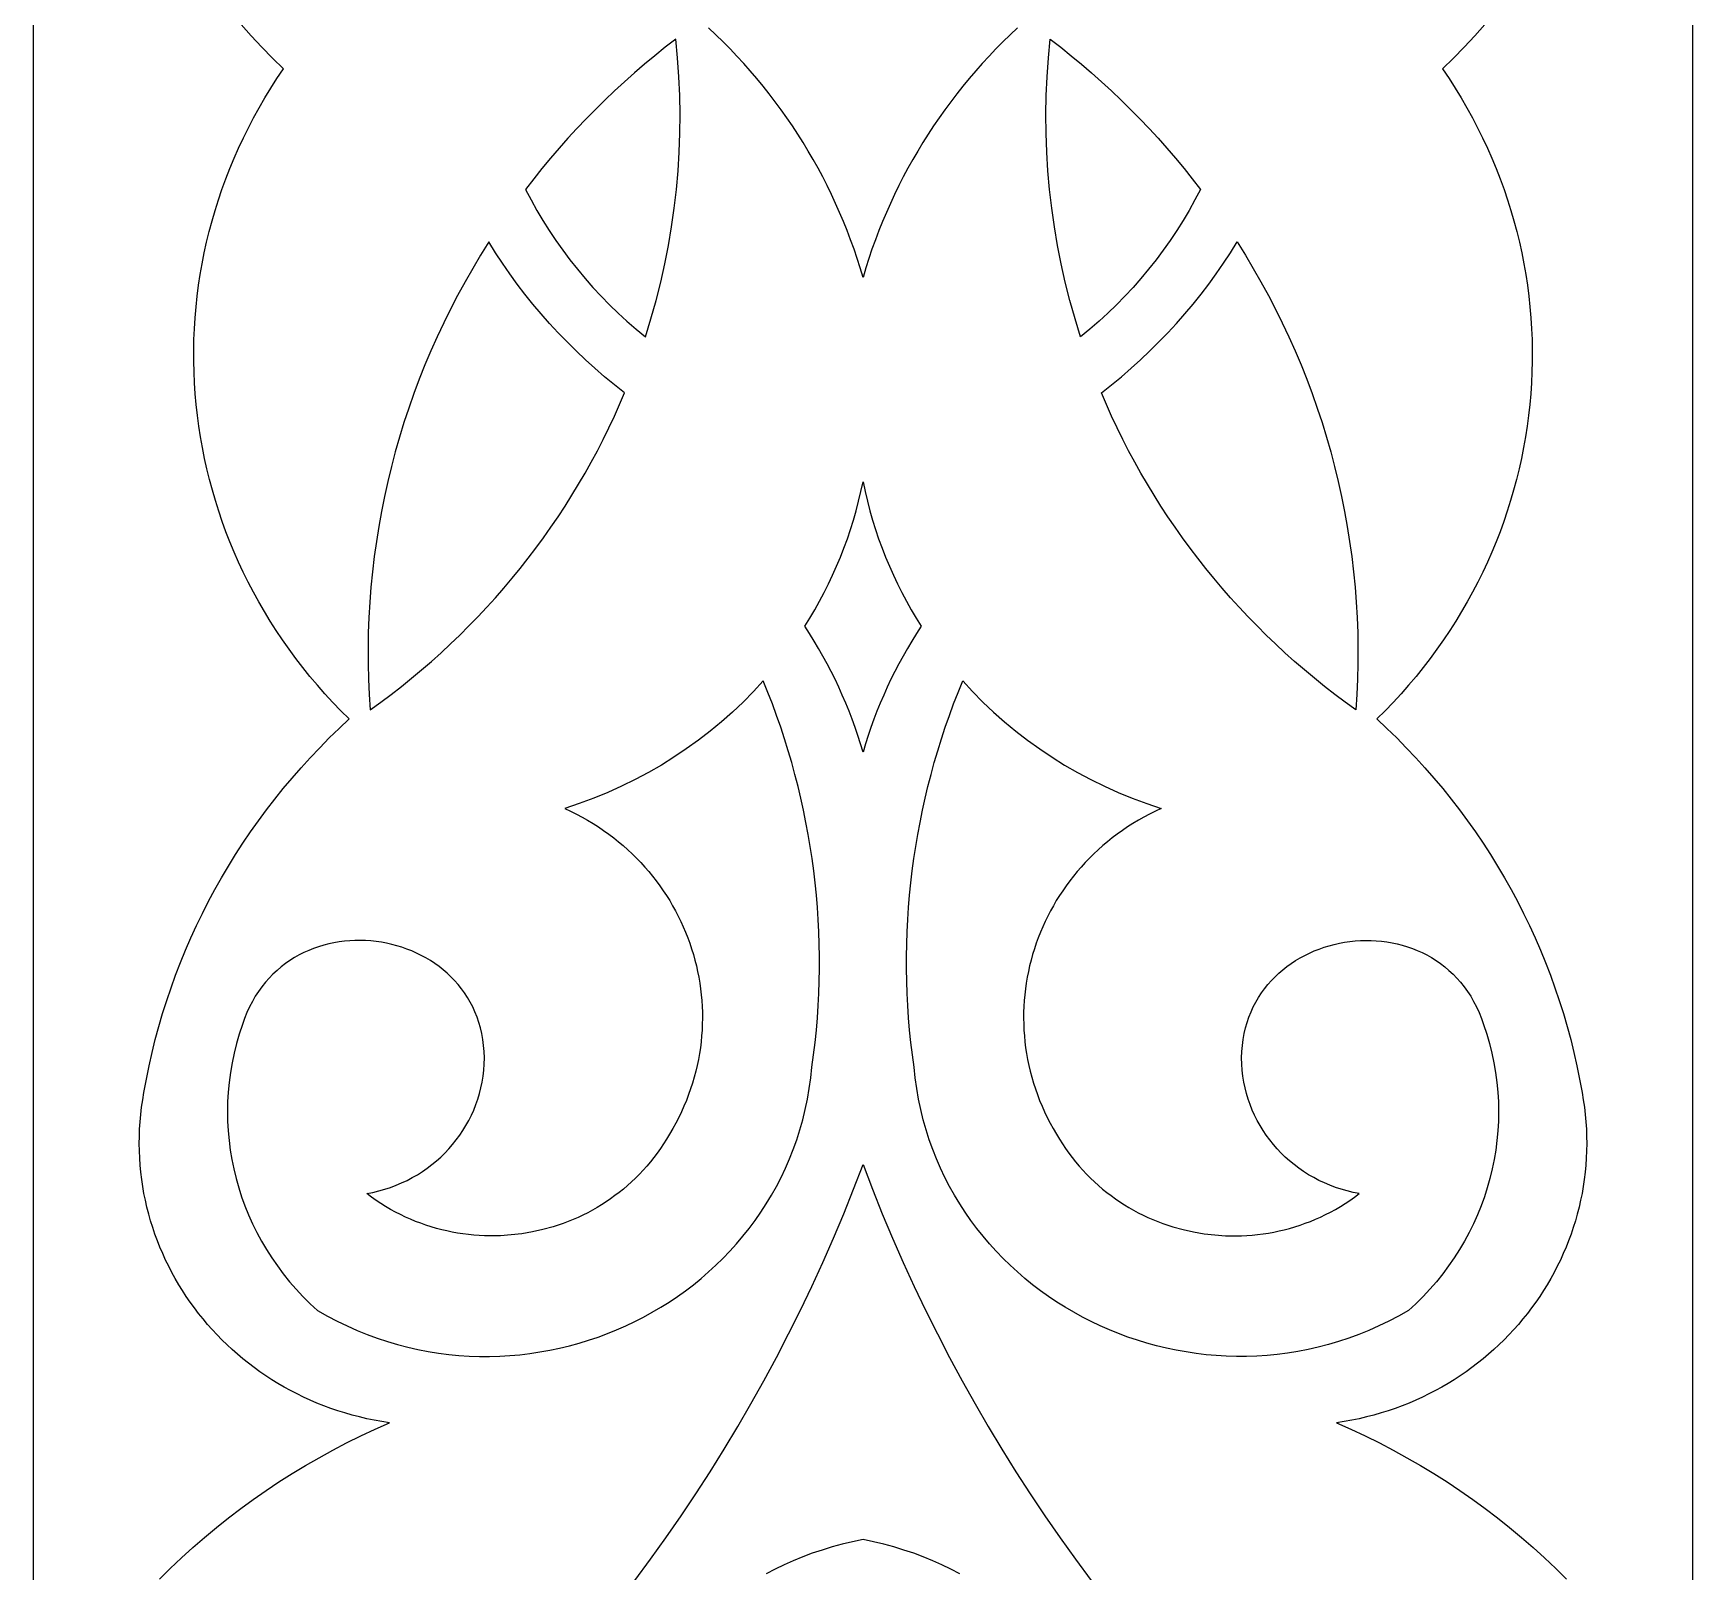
# Model space of a CAD drawing. Extents: x -45 to 45, y -270 to 270.
# Drawn here: x -45 to 45, y 57 to 140.4 of the extents above; entities that cross this region are included whole.
import ezdxf

# ---------------------------------------------------------------- set-up
doc = ezdxf.new("R2010")
doc.units = 0
doc.layers.add('LAYER_1', color=18, linetype='CONTINUOUS')

msp = doc.modelspace()

# ---------------------------------------------------------------- linework, layer by layer
at = {"layer": 'LAYER_1'}
for points in [[(-44.998, 207.555), (-44.999, 47.189)], [(44.999, 47.189), (44.998, 207.555)], [(-38.156, 56.558), (-37.562, 57.143), (-36.956, 57.716), (-36.338, 58.276), (-35.706, 58.824), (-35.063, 59.359), (-34.408, 59.881), (-33.74, 60.389), (-33.062, 60.884), (-32.371, 61.365), (-31.67, 61.832), (-30.957, 62.285), (-30.234, 62.724), (-29.5, 63.148), (-28.755, 63.558), (-28.001, 63.952), (-27.236, 64.331), (-26.462, 64.695), (-25.678, 65.044), (-26.092, 65.108), (-26.501, 65.182), (-26.906, 65.265), (-27.307, 65.359), (-27.703, 65.461), (-28.094, 65.573), (-28.481, 65.695), (-28.862, 65.825), (-29.239, 65.964), (-29.61, 66.112), (-29.976, 66.268), (-30.337, 66.433), (-30.692, 66.606), (-31.042, 66.787), (-31.386, 66.976), (-31.724, 67.173), (-32.057, 67.378), (-32.383, 67.59), (-32.703, 67.81), (-33.017, 68.037), (-33.325, 68.271), (-33.626, 68.512), (-33.92, 68.759), (-34.208, 69.014), (-34.489, 69.275), (-34.764, 69.542), (-35.031, 69.815), (-35.291, 70.095), (-35.544, 70.38), (-35.789, 70.671), (-36.027, 70.968), (-36.258, 71.27), (-36.481, 71.578), (-36.696, 71.891), (-36.903, 72.209), (-37.102, 72.531), (-37.293, 72.859), (-37.476, 73.191), (-37.651, 73.527), (-37.817, 73.868), (-37.975, 74.213), (-38.124, 74.562), (-38.264, 74.915), (-38.395, 75.271), (-38.518, 75.631), (-38.631, 75.995), (-38.735, 76.362), (-38.83, 76.732), (-38.915, 77.104), (-38.991, 77.48), (-39.057, 77.858), (-39.114, 78.239), (-39.161, 78.623), (-39.197, 79.008), (-39.224, 79.396), (-39.24, 79.785), (-39.247, 80.177), (-39.242, 80.57), (-39.228, 80.964), (-39.202, 81.36), (-39.166, 81.757), (-39.119, 82.155), (-39.062, 82.554), (-38.993, 82.954), (-38.861, 83.678), (-38.714, 84.399), (-38.552, 85.115), (-38.376, 85.827), (-38.185, 86.534), (-37.979, 87.237), (-37.758, 87.935), (-37.524, 88.628), (-37.275, 89.315), (-37.011, 89.997), (-36.734, 90.673), (-36.443, 91.344), (-36.138, 92.008), (-35.819, 92.666), (-35.487, 93.317), (-35.141, 93.962), (-34.781, 94.6), (-34.409, 95.231), (-34.023, 95.854), (-33.624, 96.47), (-33.212, 97.078), (-32.787, 97.679), (-32.35, 98.271), (-31.9, 98.855), (-31.437, 99.431), (-30.962, 99.997), (-30.474, 100.555), (-29.975, 101.104), (-29.463, 101.644), (-28.94, 102.174), (-28.404, 102.694), (-27.857, 103.204), (-28.308, 103.652), (-28.748, 104.107), (-29.175, 104.57), (-29.589, 105.04), (-29.992, 105.516), (-30.382, 106), (-30.76, 106.49), (-31.125, 106.986), (-31.479, 107.488), (-31.819, 107.996), (-32.148, 108.51), (-32.464, 109.03), (-32.768, 109.554), (-33.059, 110.084), (-33.338, 110.619), (-33.604, 111.158), (-33.858, 111.702), (-34.099, 112.25), (-34.328, 112.802), (-34.544, 113.357), (-34.748, 113.917), (-34.939, 114.48), (-35.118, 115.046), (-35.284, 115.615), (-35.437, 116.187), (-35.578, 116.761), (-35.706, 117.338), (-35.822, 117.917), (-35.925, 118.498), (-36.015, 119.08), (-36.093, 119.665), (-36.158, 120.25), (-36.21, 120.837), (-36.249, 121.424), (-36.276, 122.013), (-36.29, 122.602), (-36.291, 123.191), (-36.279, 123.78), (-36.255, 124.369), (-36.217, 124.958), (-36.167, 125.546), (-36.104, 126.134), (-36.028, 126.72), (-35.939, 127.306), (-35.837, 127.89), (-35.723, 128.472), (-35.595, 129.053), (-35.454, 129.632), (-35.301, 130.208), (-35.134, 130.782), (-34.955, 131.354), (-34.762, 131.923), (-34.556, 132.488), (-34.338, 133.051), (-34.106, 133.61), (-33.861, 134.165), (-33.603, 134.717), (-33.332, 135.264), (-33.048, 135.808), (-32.751, 136.346), (-32.44, 136.88), (-32.117, 137.41), (-31.78, 137.934), (-31.43, 138.453), (-32.027, 139.039), (-32.608, 139.637), (-33.173, 140.248), (-33.722, 140.871)], [(8.374, 140.68), (7.979, 140.307), (7.59, 139.927), (7.209, 139.541), (6.836, 139.149), (6.47, 138.751), (6.112, 138.347), (5.762, 137.937), (5.419, 137.521), (5.084, 137.1), (4.758, 136.673), (4.439, 136.241), (4.129, 135.803), (3.826, 135.361), (3.532, 134.913), (3.246, 134.46), (2.969, 134.002), (2.7, 133.54), (2.439, 133.073), (2.187, 132.601), (1.944, 132.125), (1.709, 131.645), (1.483, 131.16), (1.266, 130.672), (1.058, 130.179), (0.859, 129.683), (0.669, 129.182), (0.488, 128.678), (0.316, 128.171), (0.153, 127.66), (0, 127.145), (-0.153, 127.66), (-0.316, 128.171), (-0.488, 128.678), (-0.669, 129.182), (-0.859, 129.683), (-1.058, 130.179), (-1.266, 130.672), (-1.483, 131.16), (-1.709, 131.645), (-1.944, 132.125), (-2.187, 132.601), (-2.439, 133.073), (-2.7, 133.54), (-2.969, 134.002), (-3.246, 134.46), (-3.532, 134.913), (-3.826, 135.361), (-4.129, 135.803), (-4.439, 136.241), (-4.758, 136.673), (-5.084, 137.1), (-5.419, 137.521), (-5.762, 137.937), (-6.112, 138.347), (-6.47, 138.751), (-6.836, 139.149), (-7.209, 139.541), (-7.59, 139.927), (-7.979, 140.307), (-8.374, 140.68)], [(33.722, 140.871), (33.173, 140.248), (32.608, 139.637), (32.027, 139.039), (31.43, 138.453), (31.78, 137.934), (32.117, 137.41), (32.44, 136.88), (32.751, 136.346), (33.048, 135.808), (33.332, 135.264), (33.603, 134.717), (33.861, 134.165), (34.106, 133.61), (34.338, 133.051), (34.556, 132.488), (34.762, 131.923), (34.955, 131.354), (35.134, 130.782), (35.301, 130.208), (35.454, 129.632), (35.595, 129.053), (35.723, 128.472), (35.837, 127.89), (35.939, 127.306), (36.028, 126.72), (36.104, 126.134), (36.167, 125.546), (36.217, 124.958), (36.255, 124.369), (36.279, 123.78), (36.291, 123.191), (36.29, 122.602), (36.276, 122.013), (36.249, 121.424), (36.21, 120.837), (36.158, 120.25), (36.093, 119.665), (36.015, 119.08), (35.925, 118.498), (35.822, 117.917), (35.706, 117.338), (35.578, 116.761), (35.437, 116.187), (35.284, 115.615), (35.118, 115.046), (34.939, 114.48), (34.748, 113.917), (34.544, 113.357), (34.328, 112.802), (34.099, 112.25), (33.858, 111.702), (33.604, 111.158), (33.338, 110.619), (33.059, 110.084), (32.768, 109.554), (32.464, 109.03), (32.148, 108.51), (31.819, 107.996), (31.479, 107.488), (31.125, 106.986), (30.76, 106.49), (30.382, 106), (29.992, 105.516), (29.589, 105.04), (29.175, 104.57), (28.748, 104.107), (28.308, 103.652), (27.857, 103.204), (28.404, 102.694), (28.94, 102.174), (29.463, 101.644), (29.975, 101.104), (30.474, 100.555), (30.962, 99.997), (31.437, 99.431), (31.9, 98.855), (32.35, 98.271), (32.787, 97.679), (33.212, 97.078), (33.624, 96.47), (34.023, 95.854), (34.409, 95.231), (34.781, 94.6), (35.141, 93.962), (35.487, 93.317), (35.819, 92.666), (36.138, 92.008), (36.443, 91.344), (36.734, 90.673), (37.011, 89.997), (37.275, 89.315), (37.524, 88.628), (37.758, 87.935), (37.979, 87.237), (38.185, 86.534), (38.376, 85.827), (38.552, 85.115), (38.714, 84.399), (38.861, 83.678), (38.993, 82.954), (39.062, 82.554), (39.119, 82.155), (39.166, 81.757), (39.202, 81.36), (39.228, 80.964), (39.242, 80.57), (39.247, 80.177), (39.24, 79.785), (39.224, 79.396), (39.197, 79.008), (39.161, 78.623), (39.114, 78.239), (39.057, 77.858), (38.991, 77.48), (38.915, 77.104), (38.83, 76.732), (38.735, 76.362), (38.631, 75.995), (38.518, 75.631), (38.395, 75.271), (38.264, 74.915), (38.124, 74.562), (37.975, 74.213), (37.817, 73.868), (37.651, 73.527), (37.476, 73.191), (37.293, 72.859), (37.102, 72.531), (36.903, 72.209), (36.696, 71.891), (36.481, 71.578), (36.258, 71.27), (36.027, 70.968), (35.789, 70.671), (35.544, 70.38), (35.291, 70.095), (35.031, 69.815), (34.764, 69.542), (34.489, 69.275), (34.208, 69.014), (33.92, 68.759), (33.626, 68.512), (33.325, 68.271), (33.017, 68.037), (32.703, 67.81), (32.383, 67.59), (32.057, 67.378), (31.724, 67.173), (31.386, 66.976), (31.042, 66.787), (30.692, 66.606), (30.337, 66.433), (29.976, 66.268), (29.61, 66.112), (29.239, 65.964), (28.862, 65.825), (28.481, 65.695), (28.094, 65.573), (27.703, 65.461), (27.307, 65.359), (26.906, 65.265), (26.501, 65.182), (26.092, 65.108), (25.678, 65.044), (26.462, 64.695), (27.236, 64.331), (28.001, 63.952), (28.755, 63.558), (29.5, 63.148), (30.234, 62.724), (30.957, 62.285), (31.67, 61.832), (32.371, 61.365), (33.062, 60.884), (33.74, 60.389), (34.408, 59.881), (35.063, 59.359), (35.706, 58.824), (36.338, 58.276), (36.956, 57.716), (37.562, 57.143), (38.156, 56.558)], [(-12.373, 56.485), (-11.519, 57.64), (-10.683, 58.809), (-9.866, 59.99), (-9.069, 61.183), (-8.291, 62.388), (-7.532, 63.605), (-6.793, 64.834), (-6.074, 66.074), (-5.374, 67.325), (-4.695, 68.587), (-4.035, 69.86), (-3.397, 71.144), (-2.778, 72.437), (-2.181, 73.741), (-1.604, 75.055), (-1.048, 76.378), (-0.513, 77.711), (0, 79.053), (0.513, 77.711), (1.048, 76.378), (1.604, 75.055), (2.181, 73.741), (2.778, 72.437), (3.397, 71.144), (4.035, 69.86), (4.695, 68.587), (5.374, 67.325), (6.074, 66.074), (6.793, 64.834), (7.532, 63.605), (8.291, 62.388), (9.069, 61.183), (9.866, 59.99), (10.683, 58.809), (11.519, 57.64), (12.373, 56.485)], [(5.247, 56.849), (4.768, 57.1), (4.279, 57.337), (3.779, 57.56), (3.269, 57.769), (2.749, 57.964), (2.219, 58.143), (1.679, 58.307), (1.129, 58.456), (0.569, 58.588), (0, 58.704), (-0.569, 58.588), (-1.129, 58.456), (-1.679, 58.307), (-2.219, 58.143), (-2.749, 57.964), (-3.269, 57.769), (-3.779, 57.56), (-4.279, 57.337), (-4.768, 57.1), (-5.247, 56.849)]]:
    msp.add_lwpolyline(points, dxfattribs=at)
for points in [[(-10.153, 140.07), (-10.727, 139.625), (-11.293, 139.17), (-11.85, 138.706), (-12.4, 138.234), (-12.94, 137.753), (-13.473, 137.263), (-13.996, 136.765), (-14.511, 136.259), (-15.017, 135.744), (-15.514, 135.222), (-16.001, 134.691), (-16.48, 134.153), (-16.949, 133.606), (-17.409, 133.052), (-17.859, 132.491), (-18.3, 131.922), (-18.001, 131.349), (-17.686, 130.785), (-17.356, 130.23), (-17.011, 129.683), (-16.652, 129.146), (-16.279, 128.619), (-15.891, 128.101), (-15.49, 127.593), (-15.074, 127.096), (-14.646, 126.61), (-14.204, 126.134), (-13.749, 125.669), (-13.281, 125.216), (-12.8, 124.775), (-12.307, 124.345), (-11.801, 123.928), (-11.499, 124.908), (-11.222, 125.894), (-10.972, 126.886), (-10.749, 127.883), (-10.552, 128.884), (-10.382, 129.89), (-10.238, 130.9), (-10.121, 131.913), (-10.03, 132.928), (-9.967, 133.946), (-9.93, 134.965), (-9.921, 135.986), (-9.938, 137.007), (-9.983, 138.029), (-10.054, 139.05)], [(10.153, 140.07), (10.727, 139.625), (11.293, 139.17), (11.85, 138.706), (12.4, 138.234), (12.94, 137.753), (13.473, 137.263), (13.996, 136.765), (14.511, 136.259), (15.017, 135.744), (15.514, 135.222), (16.001, 134.691), (16.48, 134.153), (16.949, 133.606), (17.409, 133.052), (17.859, 132.491), (18.3, 131.922), (18.001, 131.349), (17.686, 130.785), (17.356, 130.23), (17.011, 129.683), (16.652, 129.146), (16.279, 128.619), (15.891, 128.101), (15.49, 127.593), (15.074, 127.096), (14.646, 126.61), (14.204, 126.134), (13.749, 125.669), (13.281, 125.216), (12.8, 124.775), (12.307, 124.345), (11.801, 123.928), (11.499, 124.908), (11.222, 125.894), (10.972, 126.886), (10.749, 127.883), (10.552, 128.884), (10.382, 129.89), (10.238, 130.9), (10.121, 131.913), (10.03, 132.928), (9.967, 133.946), (9.93, 134.965), (9.921, 135.986), (9.938, 137.007), (9.983, 138.029), (10.054, 139.05)], [(-20.288, 129.074), (-20.734, 128.36), (-21.166, 127.638), (-21.582, 126.91), (-21.983, 126.174), (-22.368, 125.431), (-22.738, 124.683), (-23.093, 123.927), (-23.432, 123.166), (-23.755, 122.399), (-24.063, 121.627), (-24.354, 120.849), (-24.63, 120.066), (-24.891, 119.279), (-25.135, 118.486), (-25.363, 117.69), (-25.575, 116.889), (-25.771, 116.084), (-25.95, 115.275), (-26.114, 114.463), (-26.26, 113.648), (-26.391, 112.83), (-26.505, 112.009), (-26.603, 111.186), (-26.684, 110.36), (-26.748, 109.532), (-26.796, 108.702), (-26.826, 107.871), (-26.84, 107.038), (-26.837, 106.204), (-26.817, 105.369), (-26.78, 104.534), (-26.726, 103.698), (-26.152, 104.114), (-25.586, 104.539), (-25.029, 104.973), (-24.48, 105.415), (-23.939, 105.867), (-23.408, 106.327), (-22.884, 106.796), (-22.37, 107.272), (-21.865, 107.758), (-21.368, 108.251), (-20.881, 108.752), (-20.403, 109.261), (-19.935, 109.777), (-19.475, 110.301), (-19.026, 110.833), (-18.585, 111.372), (-18.155, 111.918), (-17.734, 112.472), (-17.323, 113.032), (-16.922, 113.599), (-16.532, 114.173), (-16.151, 114.753), (-15.781, 115.34), (-15.421, 115.933), (-15.071, 116.533), (-14.732, 117.138), (-14.404, 117.75), (-14.086, 118.367), (-13.78, 118.99), (-13.484, 119.619), (-13.199, 120.253), (-12.925, 120.893), (-13.475, 121.323), (-14.013, 121.766), (-14.54, 122.22), (-15.055, 122.685), (-15.559, 123.162), (-16.051, 123.649), (-16.531, 124.147), (-17, 124.656), (-17.455, 125.174), (-17.899, 125.703), (-18.33, 126.242), (-18.748, 126.79), (-19.153, 127.347), (-19.544, 127.914), (-19.923, 128.49)], [(20.288, 129.074), (20.734, 128.36), (21.166, 127.638), (21.582, 126.91), (21.983, 126.174), (22.368, 125.431), (22.738, 124.683), (23.093, 123.927), (23.432, 123.166), (23.755, 122.399), (24.063, 121.627), (24.354, 120.849), (24.63, 120.066), (24.891, 119.279), (25.135, 118.486), (25.363, 117.69), (25.575, 116.889), (25.771, 116.084), (25.95, 115.275), (26.114, 114.463), (26.26, 113.648), (26.391, 112.83), (26.505, 112.009), (26.603, 111.186), (26.684, 110.36), (26.748, 109.532), (26.796, 108.702), (26.826, 107.871), (26.84, 107.038), (26.837, 106.204), (26.817, 105.369), (26.78, 104.534), (26.726, 103.698), (26.152, 104.114), (25.586, 104.539), (25.029, 104.973), (24.48, 105.415), (23.939, 105.867), (23.408, 106.327), (22.884, 106.796), (22.37, 107.272), (21.865, 107.758), (21.368, 108.251), (20.881, 108.752), (20.403, 109.261), (19.935, 109.777), (19.475, 110.301), (19.026, 110.833), (18.585, 111.372), (18.155, 111.918), (17.734, 112.472), (17.323, 113.032), (16.922, 113.599), (16.532, 114.173), (16.151, 114.753), (15.781, 115.34), (15.421, 115.933), (15.071, 116.533), (14.732, 117.138), (14.404, 117.75), (14.086, 118.367), (13.78, 118.99), (13.484, 119.619), (13.199, 120.253), (12.925, 120.893), (13.475, 121.323), (14.013, 121.766), (14.54, 122.22), (15.055, 122.685), (15.559, 123.162), (16.051, 123.649), (16.531, 124.147), (17, 124.656), (17.455, 125.174), (17.899, 125.703), (18.33, 126.242), (18.748, 126.79), (19.153, 127.347), (19.544, 127.914), (19.923, 128.49)], [(0, 116.057), (0.112, 115.532), (0.235, 115.01), (0.371, 114.493), (0.518, 113.98), (0.678, 113.472), (0.848, 112.969), (1.031, 112.47), (1.224, 111.977), (1.429, 111.489), (1.645, 111.006), (1.871, 110.528), (2.109, 110.057), (2.357, 109.591), (2.615, 109.131), (2.884, 108.678), (3.163, 108.23), (2.904, 107.833), (2.653, 107.43), (2.41, 107.024), (2.174, 106.613), (1.947, 106.199), (1.729, 105.78), (1.518, 105.357), (1.316, 104.931), (1.121, 104.501), (0.936, 104.068), (0.759, 103.631), (0.59, 103.191), (0.429, 102.748), (0.278, 102.301), (0.135, 101.852), (0, 101.4), (-0.135, 101.852), (-0.278, 102.301), (-0.429, 102.748), (-0.59, 103.191), (-0.759, 103.631), (-0.936, 104.068), (-1.121, 104.501), (-1.316, 104.931), (-1.518, 105.357), (-1.729, 105.78), (-1.947, 106.199), (-2.174, 106.613), (-2.41, 107.024), (-2.653, 107.43), (-2.904, 107.833), (-3.163, 108.23), (-2.884, 108.678), (-2.615, 109.131), (-2.357, 109.591), (-2.109, 110.057), (-1.871, 110.528), (-1.645, 111.006), (-1.429, 111.489), (-1.224, 111.977), (-1.031, 112.47), (-0.848, 112.969), (-0.678, 113.472), (-0.518, 113.98), (-0.371, 114.493), (-0.235, 115.01), (-0.112, 115.532)], [(-33.65, 86.638), (-33.822, 86.121), (-33.973, 85.601), (-34.104, 85.079), (-34.214, 84.555), (-34.304, 84.029), (-34.374, 83.502), (-34.424, 82.975), (-34.454, 82.448), (-34.465, 81.922), (-34.456, 81.396), (-34.427, 80.872), (-34.379, 80.351), (-34.312, 79.831), (-34.226, 79.315), (-34.122, 78.803), (-33.998, 78.294), (-33.856, 77.79), (-33.695, 77.291), (-33.515, 76.798), (-33.318, 76.311), (-33.102, 75.83), (-32.869, 75.357), (-32.617, 74.891), (-32.348, 74.433), (-32.062, 73.984), (-31.758, 73.544), (-31.436, 73.113), (-31.097, 72.693), (-30.742, 72.283), (-30.369, 71.885), (-29.98, 71.498), (-29.574, 71.123), (-29.045, 70.826), (-28.511, 70.548), (-27.974, 70.291), (-27.433, 70.052), (-26.889, 69.833), (-26.343, 69.633), (-25.793, 69.452), (-25.242, 69.29), (-24.689, 69.146), (-24.135, 69.021), (-23.58, 68.914), (-23.024, 68.824), (-22.468, 68.753), (-21.912, 68.699), (-21.357, 68.663), (-20.803, 68.643), (-20.25, 68.641), (-19.699, 68.656), (-19.15, 68.687), (-18.604, 68.735), (-18.06, 68.799), (-17.52, 68.88), (-16.983, 68.976), (-16.45, 69.088), (-15.922, 69.215), (-15.399, 69.358), (-14.88, 69.516), (-14.367, 69.689), (-13.86, 69.877), (-13.359, 70.08), (-12.865, 70.297), (-12.378, 70.528), (-11.899, 70.773), (-11.427, 71.032), (-10.963, 71.305), (-10.508, 71.591), (-10.061, 71.891), (-9.625, 72.204), (-9.197, 72.529), (-8.78, 72.868), (-8.373, 73.219), (-7.977, 73.582), (-7.592, 73.958), (-7.219, 74.345), (-6.858, 74.745), (-6.509, 75.156), (-6.173, 75.578), (-5.849, 76.012), (-5.54, 76.457), (-5.244, 76.913), (-4.962, 77.379), (-4.695, 77.856), (-4.443, 78.343), (-4.206, 78.841), (-3.985, 79.348), (-3.781, 79.866), (-3.592, 80.392), (-3.421, 80.929), (-3.266, 81.474), (-3.13, 82.028), (-3.011, 82.592), (-2.911, 83.164), (-2.829, 83.744), (-2.767, 84.333), (-2.677, 84.997), (-2.598, 85.663), (-2.53, 86.329), (-2.473, 86.995), (-2.428, 87.661), (-2.394, 88.328), (-2.372, 88.995), (-2.36, 89.661), (-2.36, 90.327), (-2.371, 90.993), (-2.393, 91.658), (-2.426, 92.323), (-2.471, 92.987), (-2.526, 93.65), (-2.593, 94.311), (-2.671, 94.972), (-2.76, 95.631), (-2.859, 96.289), (-2.97, 96.945), (-3.092, 97.6), (-3.225, 98.252), (-3.369, 98.903), (-3.524, 99.552), (-3.69, 100.198), (-3.867, 100.842), (-4.054, 101.483), (-4.253, 102.122), (-4.463, 102.758), (-4.683, 103.391), (-4.914, 104.021), (-5.156, 104.648), (-5.409, 105.272), (-5.947, 104.689), (-6.505, 104.124), (-7.082, 103.578), (-7.679, 103.05), (-8.295, 102.54), (-8.929, 102.051), (-9.581, 101.582), (-10.25, 101.133), (-10.936, 100.706), (-11.639, 100.301), (-12.357, 99.917), (-13.092, 99.557), (-13.841, 99.22), (-14.605, 98.907), (-15.384, 98.618), (-16.176, 98.354), (-15.855, 98.205), (-15.541, 98.048), (-15.233, 97.884), (-14.931, 97.714), (-14.636, 97.536), (-14.347, 97.351), (-14.065, 97.161), (-13.789, 96.963), (-13.52, 96.76), (-13.258, 96.551), (-13.002, 96.336), (-12.754, 96.115), (-12.512, 95.888), (-12.277, 95.656), (-12.05, 95.419), (-11.829, 95.177), (-11.615, 94.93), (-11.409, 94.678), (-11.209, 94.422), (-11.017, 94.161), (-10.832, 93.895), (-10.655, 93.626), (-10.484, 93.353), (-10.322, 93.076), (-10.166, 92.795), (-10.019, 92.511), (-9.879, 92.224), (-9.746, 91.933), (-9.621, 91.639), (-9.504, 91.343), (-9.395, 91.043), (-9.294, 90.742), (-9.2, 90.437), (-9.115, 90.131), (-9.037, 89.823), (-8.968, 89.512), (-8.906, 89.2), (-8.853, 88.887), (-8.808, 88.572), (-8.771, 88.255), (-8.743, 87.938), (-8.723, 87.619), (-8.711, 87.3), (-8.708, 86.981), (-8.713, 86.66), (-8.727, 86.34), (-8.749, 86.019), (-8.78, 85.698), (-8.82, 85.378), (-8.868, 85.057), (-8.926, 84.737), (-8.992, 84.418), (-9.067, 84.1), (-9.151, 83.783), (-9.244, 83.466), (-9.347, 83.151), (-9.458, 82.838), (-9.578, 82.526), (-9.708, 82.215), (-9.847, 81.907), (-9.995, 81.601), (-10.153, 81.297), (-10.32, 80.995), (-10.497, 80.696), (-10.652, 80.429), (-10.815, 80.168), (-10.984, 79.913), (-11.159, 79.665), (-11.34, 79.423), (-11.527, 79.187), (-11.72, 78.958), (-11.918, 78.735), (-12.122, 78.518), (-12.331, 78.308), (-12.545, 78.105), (-12.764, 77.908), (-12.988, 77.717), (-13.216, 77.534), (-13.449, 77.357), (-13.686, 77.186), (-13.927, 77.022), (-14.172, 76.865), (-14.421, 76.715), (-14.674, 76.571), (-14.93, 76.435), (-15.189, 76.305), (-15.452, 76.182), (-15.717, 76.066), (-16.256, 75.855), (-16.805, 75.672), (-17.363, 75.517), (-17.928, 75.391), (-18.5, 75.294), (-19.076, 75.226), (-19.655, 75.187), (-20.237, 75.178), (-20.528, 75.184), (-20.819, 75.198), (-21.11, 75.22), (-21.401, 75.249), (-21.692, 75.286), (-21.981, 75.33), (-22.271, 75.382), (-22.559, 75.442), (-22.846, 75.509), (-23.132, 75.584), (-23.416, 75.667), (-23.699, 75.758), (-23.98, 75.857), (-24.259, 75.963), (-24.536, 76.078), (-24.811, 76.2), (-25.084, 76.33), (-25.354, 76.469), (-25.621, 76.615), (-25.886, 76.77), (-26.147, 76.932), (-26.405, 77.103), (-26.66, 77.282), (-26.911, 77.469), (-26.581, 77.533), (-26.256, 77.611), (-25.938, 77.701), (-25.625, 77.804), (-25.319, 77.919), (-25.019, 78.046), (-24.727, 78.185), (-24.442, 78.334), (-24.165, 78.495), (-23.895, 78.666), (-23.634, 78.848), (-23.381, 79.039), (-23.137, 79.24), (-22.902, 79.45), (-22.676, 79.67), (-22.46, 79.898), (-22.253, 80.135), (-22.057, 80.379), (-21.871, 80.632), (-21.696, 80.892), (-21.533, 81.159), (-21.38, 81.433), (-21.239, 81.713), (-21.11, 82), (-20.993, 82.292), (-20.888, 82.59), (-20.796, 82.894), (-20.717, 83.202), (-20.652, 83.515), (-20.6, 83.833), (-20.562, 84.154), (-20.538, 84.479), (-20.534, 84.829), (-20.546, 85.171), (-20.573, 85.504), (-20.616, 85.828), (-20.673, 86.144), (-20.745, 86.451), (-20.831, 86.749), (-20.929, 87.038), (-21.041, 87.318), (-21.165, 87.589), (-21.302, 87.851), (-21.449, 88.103), (-21.608, 88.347), (-21.778, 88.581), (-21.957, 88.805), (-22.147, 89.02), (-22.345, 89.225), (-22.552, 89.421), (-22.768, 89.606), (-22.991, 89.782), (-23.222, 89.948), (-23.46, 90.105), (-23.704, 90.251), (-23.955, 90.386), (-24.211, 90.512), (-24.472, 90.627), (-24.737, 90.732), (-25.007, 90.827), (-25.281, 90.911), (-25.557, 90.984), (-25.837, 91.047), (-26.119, 91.099), (-26.403, 91.14), (-26.689, 91.171), (-26.975, 91.19), (-27.262, 91.198), (-27.549, 91.195), (-27.835, 91.181), (-28.121, 91.156), (-28.406, 91.119), (-28.688, 91.071), (-28.969, 91.012), (-29.247, 90.94), (-29.521, 90.858), (-29.792, 90.763), (-30.059, 90.657), (-30.322, 90.538), (-30.579, 90.408), (-30.831, 90.266), (-31.078, 90.112), (-31.318, 89.945), (-31.551, 89.766), (-31.776, 89.575), (-31.995, 89.372), (-32.204, 89.156), (-32.406, 88.927), (-32.598, 88.686), (-32.781, 88.432), (-32.953, 88.166), (-33.115, 87.886), (-33.267, 87.594), (-33.407, 87.288), (-33.535, 86.97)], [(5.409, 105.272), (5.947, 104.689), (6.505, 104.124), (7.082, 103.578), (7.679, 103.05), (8.295, 102.54), (8.929, 102.051), (9.581, 101.582), (10.25, 101.133), (10.936, 100.706), (11.639, 100.301), (12.357, 99.917), (13.092, 99.557), (13.841, 99.22), (14.605, 98.907), (15.384, 98.618), (16.176, 98.354), (15.855, 98.205), (15.541, 98.048), (15.233, 97.884), (14.931, 97.714), (14.636, 97.536), (14.347, 97.351), (14.065, 97.161), (13.789, 96.963), (13.52, 96.76), (13.258, 96.551), (13.002, 96.336), (12.754, 96.115), (12.512, 95.888), (12.277, 95.656), (12.05, 95.419), (11.829, 95.177), (11.615, 94.93), (11.409, 94.678), (11.209, 94.422), (11.017, 94.161), (10.832, 93.895), (10.655, 93.626), (10.484, 93.353), (10.322, 93.076), (10.166, 92.795), (10.019, 92.511), (9.879, 92.224), (9.746, 91.933), (9.621, 91.639), (9.504, 91.343), (9.395, 91.043), (9.294, 90.742), (9.2, 90.437), (9.115, 90.131), (9.037, 89.823), (8.968, 89.512), (8.906, 89.2), (8.853, 88.887), (8.808, 88.572), (8.771, 88.255), (8.743, 87.938), (8.723, 87.619), (8.711, 87.3), (8.708, 86.981), (8.713, 86.66), (8.727, 86.34), (8.749, 86.019), (8.78, 85.698), (8.82, 85.378), (8.868, 85.057), (8.926, 84.737), (8.992, 84.418), (9.067, 84.1), (9.151, 83.783), (9.244, 83.466), (9.347, 83.151), (9.458, 82.838), (9.578, 82.526), (9.708, 82.215), (9.847, 81.907), (9.995, 81.601), (10.153, 81.297), (10.32, 80.995), (10.497, 80.696), (10.652, 80.429), (10.815, 80.168), (10.984, 79.913), (11.159, 79.665), (11.34, 79.423), (11.527, 79.187), (11.72, 78.958), (11.918, 78.735), (12.122, 78.518), (12.331, 78.308), (12.545, 78.105), (12.764, 77.908), (12.988, 77.717), (13.216, 77.534), (13.449, 77.357), (13.686, 77.186), (13.927, 77.022), (14.172, 76.865), (14.421, 76.715), (14.674, 76.571), (14.93, 76.435), (15.189, 76.305), (15.452, 76.182), (15.717, 76.066), (16.256, 75.855), (16.805, 75.672), (17.363, 75.517), (17.928, 75.391), (18.5, 75.294), (19.076, 75.226), (19.655, 75.187), (20.237, 75.178), (20.528, 75.184), (20.819, 75.198), (21.11, 75.22), (21.401, 75.249), (21.692, 75.286), (21.981, 75.33), (22.271, 75.382), (22.559, 75.442), (22.846, 75.509), (23.132, 75.584), (23.416, 75.667), (23.699, 75.758), (23.98, 75.857), (24.259, 75.963), (24.536, 76.078), (24.811, 76.2), (25.084, 76.33), (25.354, 76.469), (25.621, 76.615), (25.886, 76.77), (26.147, 76.932), (26.405, 77.103), (26.66, 77.282), (26.911, 77.469), (26.581, 77.533), (26.256, 77.611), (25.938, 77.701), (25.625, 77.804), (25.319, 77.919), (25.019, 78.046), (24.727, 78.185), (24.442, 78.334), (24.165, 78.495), (23.895, 78.666), (23.634, 78.848), (23.381, 79.039), (23.137, 79.24), (22.902, 79.45), (22.676, 79.67), (22.46, 79.898), (22.253, 80.135), (22.057, 80.379), (21.871, 80.632), (21.696, 80.892), (21.533, 81.159), (21.38, 81.433), (21.239, 81.713), (21.11, 82), (20.993, 82.292), (20.888, 82.59), (20.796, 82.894), (20.717, 83.202), (20.652, 83.515), (20.6, 83.833), (20.562, 84.154), (20.538, 84.479), (20.534, 84.829), (20.546, 85.171), (20.573, 85.504), (20.616, 85.828), (20.673, 86.144), (20.745, 86.451), (20.831, 86.749), (20.929, 87.038), (21.041, 87.318), (21.165, 87.589), (21.302, 87.851), (21.449, 88.103), (21.608, 88.347), (21.778, 88.581), (21.957, 88.805), (22.147, 89.02), (22.345, 89.225), (22.552, 89.421), (22.768, 89.606), (22.991, 89.782), (23.222, 89.948), (23.46, 90.105), (23.704, 90.251), (23.955, 90.386), (24.211, 90.512), (24.472, 90.627), (24.737, 90.732), (25.007, 90.827), (25.281, 90.911), (25.557, 90.984), (25.837, 91.047), (26.119, 91.099), (26.403, 91.14), (26.689, 91.171), (26.975, 91.19), (27.262, 91.198), (27.549, 91.195), (27.835, 91.181), (28.121, 91.156), (28.406, 91.119), (28.688, 91.071), (28.969, 91.012), (29.247, 90.94), (29.521, 90.858), (29.792, 90.763), (30.059, 90.657), (30.322, 90.538), (30.579, 90.408), (30.831, 90.266), (31.078, 90.112), (31.318, 89.945), (31.551, 89.766), (31.776, 89.575), (31.995, 89.372), (32.204, 89.156), (32.406, 88.927), (32.598, 88.686), (32.781, 88.432), (32.953, 88.166), (33.115, 87.886), (33.267, 87.594), (33.407, 87.288), (33.535, 86.97), (33.65, 86.638), (33.822, 86.121), (33.973, 85.601), (34.104, 85.079), (34.214, 84.555), (34.304, 84.029), (34.374, 83.502), (34.424, 82.975), (34.454, 82.448), (34.465, 81.922), (34.456, 81.396), (34.427, 80.872), (34.379, 80.351), (34.312, 79.831), (34.226, 79.315), (34.122, 78.803), (33.998, 78.294), (33.856, 77.79), (33.695, 77.291), (33.515, 76.798), (33.318, 76.311), (33.102, 75.83), (32.869, 75.357), (32.617, 74.891), (32.348, 74.433), (32.062, 73.984), (31.758, 73.544), (31.436, 73.113), (31.097, 72.693), (30.742, 72.283), (30.369, 71.885), (29.98, 71.498), (29.574, 71.123), (29.045, 70.826), (28.511, 70.548), (27.974, 70.291), (27.433, 70.052), (26.889, 69.833), (26.343, 69.633), (25.793, 69.452), (25.242, 69.29), (24.689, 69.146), (24.135, 69.021), (23.58, 68.914), (23.024, 68.824), (22.468, 68.753), (21.912, 68.699), (21.357, 68.663), (20.803, 68.643), (20.25, 68.641), (19.699, 68.656), (19.15, 68.687), (18.604, 68.735), (18.06, 68.799), (17.52, 68.88), (16.983, 68.976), (16.45, 69.088), (15.922, 69.215), (15.399, 69.358), (14.88, 69.516), (14.367, 69.689), (13.86, 69.877), (13.359, 70.08), (12.865, 70.297), (12.378, 70.528), (11.899, 70.773), (11.427, 71.032), (10.963, 71.305), (10.508, 71.591), (10.061, 71.891), (9.625, 72.204), (9.197, 72.529), (8.78, 72.868), (8.373, 73.219), (7.977, 73.582), (7.592, 73.958), (7.219, 74.345), (6.858, 74.745), (6.509, 75.156), (6.173, 75.578), (5.849, 76.012), (5.54, 76.457), (5.244, 76.913), (4.962, 77.379), (4.695, 77.856), (4.443, 78.343), (4.206, 78.841), (3.985, 79.348), (3.781, 79.866), (3.592, 80.392), (3.421, 80.929), (3.266, 81.474), (3.13, 82.028), (3.011, 82.592), (2.911, 83.164), (2.829, 83.744), (2.767, 84.333), (2.677, 84.997), (2.598, 85.663), (2.53, 86.329), (2.473, 86.995), (2.428, 87.661), (2.394, 88.328), (2.372, 88.995), (2.36, 89.661), (2.36, 90.327), (2.371, 90.993), (2.393, 91.658), (2.426, 92.323), (2.471, 92.987), (2.526, 93.65), (2.593, 94.311), (2.671, 94.972), (2.76, 95.631), (2.859, 96.289), (2.97, 96.945), (3.092, 97.6), (3.225, 98.252), (3.369, 98.903), (3.524, 99.552), (3.69, 100.198), (3.867, 100.842), (4.054, 101.483), (4.253, 102.122), (4.463, 102.758), (4.683, 103.391), (4.914, 104.021), (5.156, 104.648)]]:
    msp.add_lwpolyline(points, close=True, dxfattribs=at)

doc.saveas('drawing.dxf')
